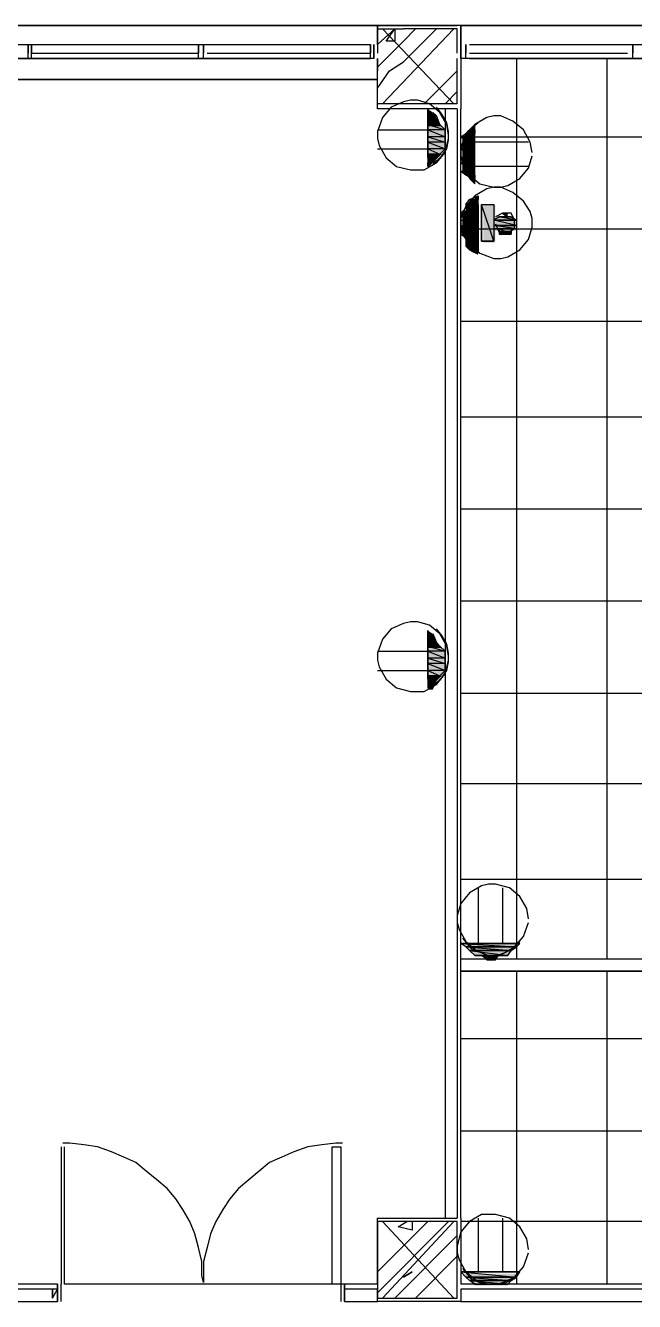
# Model space of a CAD drawing. Header units: millimetres. Extents: x 5 to 415, y 48 to 251.
# Drawn here: x 271.88 to 278.06, y 224.54 to 237.49 of the extents above; entities that cross this region are included whole.
import ezdxf

# ---------------------------------------------------------------- set-up
doc = ezdxf.new("R2010")
doc.units = ezdxf.units.MM
doc.layers.add('H', color=7, linetype='Continuous')
doc.layers.add('P', color=7, linetype='Continuous')

msp = doc.modelspace()

# ---------------------------------------------------------------- hatches: boundary and pattern name
at = {"layer": 'H', "linetype": 'Continuous'}
for points in [[(275.96, 236.608), (275.96, 236.643), (276.013, 236.608), (275.96, 236.608)], [(275.96, 236.555), (275.96, 236.608), (276.013, 236.608), (276.049, 236.555), (275.96, 236.555)], [(275.96, 236.467), (275.96, 236.555), (276.049, 236.555), (276.102, 236.467), (275.96, 236.467)], [(275.96, 236.432), (275.96, 236.467), (276.102, 236.467), (276.137, 236.432), (275.96, 236.432)], [(275.96, 236.343), (275.96, 236.432), (276.137, 236.432), (276.137, 236.343), (275.96, 236.343)], [(276.348, 236.396), (276.401, 236.432), (276.437, 236.432), (276.437, 236.396), (276.348, 236.396)], [(276.401, 236.432), (276.437, 236.467), (276.437, 236.432), (276.401, 236.432)], [(275.96, 236.308), (275.96, 236.343), (276.137, 236.343), (276.137, 236.308), (275.96, 236.308)], [(275.96, 236.22), (275.96, 236.308), (276.137, 236.308), (276.137, 236.22), (275.96, 236.22)], [(276.313, 236.343), (276.348, 236.396), (276.437, 236.396), (276.437, 236.343), (276.313, 236.343)], [(276.313, 236.255), (276.313, 236.343), (276.437, 236.343), (276.437, 236.255), (276.313, 236.255)], [(275.96, 236.185), (275.96, 236.22), (276.137, 236.22), (276.102, 236.185), (275.96, 236.185)], [(275.96, 236.132), (275.96, 236.185), (276.102, 236.185), (276.049, 236.132), (275.96, 236.132)], [(276.313, 236.22), (276.313, 236.255), (276.437, 236.255), (276.437, 236.22), (276.313, 236.22)], [(276.313, 236.132), (276.313, 236.22), (276.437, 236.22), (276.437, 236.132), (276.313, 236.132)], [(275.96, 236.044), (275.96, 236.132), (276.013, 236.097), (275.96, 236.044)], [(276.013, 236.097), (275.96, 236.132), (276.049, 236.132), (276.013, 236.097)], [(276.313, 236.097), (276.313, 236.132), (276.437, 236.132), (276.437, 236.097), (276.313, 236.097)], [(276.313, 236.008), (276.313, 236.097), (276.437, 236.097), (276.437, 236.008), (276.313, 236.008)], [(276.348, 235.973), (276.313, 236.008), (276.437, 236.008), (276.437, 235.973), (276.348, 235.973)], [(276.437, 235.885), (276.348, 235.973), (276.437, 235.92), (276.437, 235.885)], [(276.437, 235.92), (276.348, 235.973), (276.437, 235.973), (276.437, 235.92)], [(276.348, 235.673), (276.401, 235.708), (276.472, 235.673), (276.348, 235.673)], [(276.348, 235.62), (276.348, 235.673), (276.472, 235.673), (276.472, 235.62), (276.348, 235.62)], [(276.472, 235.673), (276.401, 235.708), (276.472, 235.761), (276.472, 235.673)], [(276.525, 235.285), (276.525, 235.673), (276.648, 235.673), (276.648, 235.285), (276.525, 235.285)], [(276.313, 235.585), (276.348, 235.62), (276.472, 235.62), (276.472, 235.585), (276.313, 235.585)], [(276.313, 235.497), (276.313, 235.585), (276.472, 235.585), (276.472, 235.497), (276.313, 235.497)], [(276.648, 235.497), (276.684, 235.55), (276.807, 235.55), (276.86, 235.497), (276.648, 235.497)], [(276.772, 235.55), (276.737, 235.585), (276.772, 235.585), (276.772, 235.55)], [(276.737, 235.55), (276.737, 235.585), (276.772, 235.55), (276.737, 235.55)], [(276.313, 235.462), (276.313, 235.497), (276.472, 235.497), (276.472, 235.462), (276.313, 235.462)], [(276.313, 235.373), (276.313, 235.462), (276.472, 235.462), (276.472, 235.373), (276.313, 235.373)], [(276.648, 235.462), (276.648, 235.497), (276.86, 235.497), (276.86, 235.462), (276.648, 235.462)], [(276.648, 235.409), (276.648, 235.462), (276.86, 235.462), (276.86, 235.409), (276.648, 235.409)], [(276.684, 235.373), (276.684, 235.409), (276.807, 235.409), (276.807, 235.373), (276.684, 235.373)], [(276.348, 235.338), (276.313, 235.373), (276.472, 235.373), (276.472, 235.338), (276.348, 235.338)], [(276.348, 235.25), (276.348, 235.338), (276.472, 235.338), (276.472, 235.25), (276.348, 235.25)], [(276.401, 235.197), (276.348, 235.25), (276.472, 235.25), (276.472, 235.197), (276.401, 235.197)], [(276.472, 235.162), (276.401, 235.197), (276.472, 235.197), (276.472, 235.162)], [(275.96, 231.316), (275.96, 231.352), (276.013, 231.316), (275.96, 231.316)], [(275.96, 231.228), (275.96, 231.316), (276.013, 231.316), (276.049, 231.228), (275.96, 231.228)], [(275.96, 231.175), (275.96, 231.228), (276.049, 231.228), (276.102, 231.175), (275.96, 231.175)], [(275.96, 231.14), (275.96, 231.175), (276.102, 231.175), (276.137, 231.14), (275.96, 231.14)], [(275.96, 231.052), (275.96, 231.14), (276.137, 231.14), (276.137, 231.052), (275.96, 231.052)], [(275.96, 231.017), (275.96, 231.052), (276.137, 231.052), (276.137, 231.017), (275.96, 231.017)], [(275.96, 230.928), (275.96, 231.017), (276.137, 231.017), (276.137, 230.928), (275.96, 230.928)], [(275.96, 230.893), (275.96, 230.928), (276.137, 230.928), (276.102, 230.893), (275.96, 230.893)], [(275.96, 230.84), (275.96, 230.893), (276.102, 230.893), (276.049, 230.84), (275.96, 230.84)], [(275.96, 230.752), (275.96, 230.84), (276.013, 230.752), (275.96, 230.752)], [(276.013, 230.752), (275.96, 230.84), (276.049, 230.84), (276.013, 230.752)], [(276.348, 228.141), (276.313, 228.177), (276.895, 228.177), (276.86, 228.141), (276.348, 228.141)], [(276.401, 228.088), (276.348, 228.141), (276.86, 228.141), (276.807, 228.088), (276.401, 228.088)], [(276.437, 228.053), (276.401, 228.088), (276.807, 228.088), (276.772, 228.053), (276.437, 228.053)], [(276.56, 228), (276.525, 228.053), (276.648, 228), (276.56, 228)], [(276.648, 228), (276.525, 228.053), (276.684, 228.053), (276.648, 228)], [(276.348, 224.79), (276.313, 224.825), (276.895, 224.825), (276.86, 224.79), (276.348, 224.79)], [(276.401, 224.755), (276.348, 224.79), (276.86, 224.79), (276.807, 224.755), (276.401, 224.755)], [(276.437, 224.702), (276.401, 224.755), (276.807, 224.755), (276.772, 224.702), (276.437, 224.702)]]:
    msp.add_hatch(color=256, dxfattribs=at).paths.add_polyline_path(points)

# ---------------------------------------------------------------- linework, layer by layer
at = {"layer": 'P'}
for points in [[(308.134, 237.49), (25.735, 237.49)], [(263.137, 237.49), (275.449, 237.49)], [(275.449, 237.49), (276.26, 237.49)], [(275.449, 237.296), (275.449, 237.49)], [(275.449, 237.49), (275.449, 237.296)], [(275.449, 237.296), (275.625, 237.455)], [(275.449, 237.455), (275.713, 237.455)], [(275.449, 237.455), (275.449, 237.208)], [(275.502, 237.455), (276.225, 236.696)], [(276.225, 237.455), (275.502, 236.696)], [(275.537, 237.331), (275.625, 237.455)], [(275.625, 237.455), (275.625, 237.331)], [(275.713, 237.331), (275.837, 237.455)], [(275.713, 237.12), (276.049, 237.455)], [(276.26, 237.455), (275.713, 237.455)], [(276.26, 237.208), (276.26, 237.455)], [(276.296, 237.49), (276.296, 237.296)], [(276.296, 237.49), (288.625, 237.49)], [(276.296, 237.296), (276.296, 237.49)], [(275.449, 237.067), (275.713, 237.331)], [(275.625, 237.331), (275.537, 237.331)], [(263.225, 237.296), (275.378, 237.296)], [(271.851, 237.296), (271.939, 237.296)], [(271.903, 237.296), (271.903, 237.208)], [(271.903, 237.155), (271.903, 237.296)], [(271.939, 237.296), (271.939, 237.208)], [(271.939, 237.155), (271.939, 237.296)], [(271.939, 237.208), (273.632, 237.208)], [(271.939, 237.208), (273.632, 237.208)], [(271.939, 237.208), (273.632, 237.208)], [(271.939, 237.208), (273.632, 237.208)], [(271.939, 237.208), (273.632, 237.208)], [(273.632, 237.296), (273.632, 237.208)], [(273.632, 237.155), (273.632, 237.296)], [(273.632, 237.296), (273.72, 237.296)], [(273.685, 237.296), (273.685, 237.208)], [(273.685, 237.155), (273.685, 237.296)], [(273.72, 237.208), (275.378, 237.208)], [(273.72, 237.208), (275.378, 237.208)], [(273.72, 237.208), (275.378, 237.208)], [(273.72, 237.208), (275.378, 237.208)], [(273.72, 237.208), (275.378, 237.208)], [(275.378, 237.296), (275.378, 237.208)], [(275.378, 237.155), (275.378, 237.296)], [(275.414, 237.155), (275.414, 237.296)], [(275.414, 237.296), (275.414, 237.155)], [(276.296, 237.296), (276.296, 237.155)], [(276.296, 237.155), (276.296, 237.296)], [(276.348, 237.155), (276.348, 237.296)], [(276.348, 237.296), (276.348, 237.208)], [(276.348, 237.155), (276.348, 237.296)], [(276.384, 237.296), (288.537, 237.296)], [(276.384, 237.208), (277.989, 237.208)], [(276.384, 237.208), (277.989, 237.208)], [(276.384, 237.208), (277.989, 237.208)], [(276.384, 237.208), (277.989, 237.208)], [(276.384, 237.208), (277.989, 237.208)], [(277.989, 237.296), (278.077, 237.296)], [(278.042, 237.296), (278.042, 237.208)], [(278.042, 237.155), (278.042, 237.296)], [(275.414, 237.155), (263.137, 237.155)], [(263.225, 237.155), (275.378, 237.155)], [(271.939, 237.155), (271.851, 237.155)], [(271.939, 237.155), (273.632, 237.155)], [(271.939, 237.155), (273.632, 237.155)], [(273.72, 237.155), (273.632, 237.155)], [(273.72, 237.155), (275.378, 237.155)], [(275.449, 236.643), (275.449, 237.155)], [(275.449, 237.155), (275.449, 237.031)], [(275.572, 237.031), (275.713, 237.12)], [(276.26, 236.696), (276.26, 237.155)], [(276.296, 237.155), (276.296, 236.643)], [(288.572, 237.155), (276.296, 237.155)], [(276.296, 237.155), (276.296, 236.643)], [(276.384, 237.155), (288.537, 237.155)], [(276.384, 237.155), (277.989, 237.155)], [(276.86, 237.155), (276.86, 228.018)], [(277.777, 237.155), (277.777, 228.018)], [(278.077, 237.155), (277.989, 237.155)], [(263.102, 236.943), (275.449, 236.943)], [(275.449, 236.943), (263.102, 236.943)], [(275.449, 236.855), (275.572, 237.031)], [(275.449, 236.696), (275.449, 237.031)], [(275.925, 236.696), (276.26, 237.031)], [(276.137, 236.696), (276.26, 236.82)], [(276.26, 236.696), (275.449, 236.696)], [(275.713, 236.714), (275.59, 236.661)], [(275.713, 236.714), (275.59, 236.661)], [(275.784, 236.732), (275.713, 236.714)], [(275.784, 236.732), (275.713, 236.714)], [(275.855, 236.732), (275.784, 236.732)], [(275.855, 236.732), (275.784, 236.732)], [(275.978, 236.696), (275.855, 236.732)], [(275.978, 236.696), (275.855, 236.732)], [(276.084, 236.608), (275.978, 236.696)], [(276.084, 236.608), (275.978, 236.696)], [(276.137, 236.643), (275.449, 236.643)], [(275.502, 236.555), (275.449, 236.414)], [(275.502, 236.555), (275.449, 236.414)], [(275.59, 236.661), (275.502, 236.555)], [(275.59, 236.661), (275.502, 236.555)], [(275.96, 236.643), (275.96, 236.608)], [(275.96, 236.608), (275.96, 236.643)], [(275.96, 236.643), (275.96, 236.061)], [(275.96, 236.608), (276.049, 236.573)], [(275.96, 236.573), (275.96, 236.608)], [(276.049, 236.573), (275.96, 236.573)], [(276.049, 236.573), (275.96, 236.573)], [(275.96, 236.573), (276.084, 236.485)], [(275.96, 236.573), (276.084, 236.485)], [(275.96, 236.485), (275.96, 236.573)], [(276.013, 236.608), (276.049, 236.573)], [(276.049, 236.573), (276.013, 236.608)], [(276.102, 236.59), (276.049, 236.661)], [(276.084, 236.485), (276.049, 236.573)], [(276.154, 236.485), (276.084, 236.608)], [(276.154, 236.485), (276.084, 236.608)], [(276.154, 236.502), (276.102, 236.59)], [(276.26, 236.643), (276.137, 236.643)], [(276.137, 236.643), (276.137, 225.39)], [(276.137, 236.643), (276.137, 225.39)], [(276.26, 236.643), (276.26, 225.39)], [(276.296, 225.39), (276.296, 236.643)], [(276.56, 236.555), (276.437, 236.485)], [(276.56, 236.555), (276.437, 236.485)], [(276.631, 236.573), (276.56, 236.555)], [(276.631, 236.573), (276.56, 236.555)], [(276.701, 236.573), (276.631, 236.573)], [(276.701, 236.573), (276.631, 236.573)], [(276.825, 236.52), (276.701, 236.573)], [(276.825, 236.52), (276.701, 236.573)], [(275.449, 236.432), (275.96, 236.432)], [(275.449, 236.414), (275.449, 236.343)], [(275.449, 236.414), (275.449, 236.343)], [(276.084, 236.485), (275.96, 236.485)], [(276.084, 236.485), (275.96, 236.485)], [(275.96, 236.485), (276.137, 236.432)], [(275.96, 236.485), (276.137, 236.432)], [(275.96, 236.432), (275.96, 236.485)], [(276.137, 236.432), (275.96, 236.432)], [(276.137, 236.432), (275.96, 236.432)], [(275.96, 236.432), (276.137, 236.361)], [(275.96, 236.432), (276.137, 236.361)], [(275.96, 236.361), (275.96, 236.432)], [(276.137, 236.432), (276.084, 236.485)], [(276.137, 236.361), (276.137, 236.432)], [(276.172, 236.414), (276.154, 236.502)], [(276.172, 236.379), (276.154, 236.485)], [(276.172, 236.379), (276.154, 236.485)], [(276.172, 236.326), (276.172, 236.414)], [(276.366, 236.414), (276.331, 236.343)], [(276.437, 236.485), (276.348, 236.379)], [(276.437, 236.485), (276.348, 236.379)], [(276.384, 236.432), (276.348, 236.396)], [(276.348, 236.396), (276.384, 236.432)], [(276.472, 236.502), (276.366, 236.414)], [(276.437, 236.485), (276.384, 236.432)], [(276.384, 236.432), (276.437, 236.485)], [(276.437, 235.885), (276.437, 236.485)], [(276.437, 236.432), (276.437, 236.396)], [(276.437, 236.396), (276.437, 236.432)], [(276.931, 236.432), (276.825, 236.52)], [(276.931, 236.432), (276.825, 236.52)], [(277.001, 236.308), (276.931, 236.432)], [(277.001, 236.308), (276.931, 236.432)], [(275.449, 236.343), (275.467, 236.273)], [(275.449, 236.343), (275.467, 236.273)], [(276.137, 236.361), (275.96, 236.361)], [(276.137, 236.361), (275.96, 236.361)], [(275.96, 236.361), (276.137, 236.308)], [(275.96, 236.361), (276.137, 236.308)], [(275.96, 236.308), (275.96, 236.361)], [(276.137, 236.308), (275.96, 236.308)], [(276.137, 236.308), (275.96, 236.308)], [(275.96, 236.308), (276.137, 236.238)], [(275.96, 236.308), (276.137, 236.238)], [(275.96, 236.238), (275.96, 236.308)], [(276.137, 236.308), (276.137, 236.361)], [(276.137, 236.202), (276.172, 236.343)], [(276.137, 236.202), (276.172, 236.343)], [(276.137, 236.238), (276.137, 236.308)], [(276.154, 236.238), (276.172, 236.326)], [(276.296, 236.361), (276.348, 236.396)], [(276.348, 236.379), (276.296, 236.238)], [(276.348, 236.379), (276.296, 236.238)], [(276.296, 236.361), (281.217, 236.361)], [(276.437, 236.361), (276.296, 236.361)], [(276.437, 236.361), (276.296, 236.361)], [(276.296, 236.361), (276.437, 236.273)], [(276.296, 236.361), (276.437, 236.273)], [(276.296, 236.273), (276.296, 236.361)], [(276.331, 236.343), (276.296, 236.255)], [(276.437, 236.396), (276.348, 236.396)], [(276.348, 236.396), (276.437, 236.361)], [(276.348, 236.396), (276.437, 236.361)], [(276.437, 236.361), (276.437, 236.396)], [(276.437, 236.273), (276.437, 236.361)], [(276.983, 236.308), (276.437, 236.308)], [(277.019, 236.202), (277.001, 236.308)], [(277.019, 236.202), (277.001, 236.308)], [(275.449, 236.238), (275.96, 236.238)], [(275.467, 236.273), (275.537, 236.149)], [(275.467, 236.273), (275.537, 236.149)], [(276.137, 236.238), (275.96, 236.238)], [(276.137, 236.238), (275.96, 236.238)], [(275.96, 236.238), (276.084, 236.185)], [(275.96, 236.238), (276.084, 236.185)], [(275.96, 236.185), (275.96, 236.238)], [(276.084, 236.185), (275.96, 236.185)], [(276.084, 236.185), (275.96, 236.185)], [(275.96, 236.185), (276.049, 236.149)], [(275.96, 236.185), (276.049, 236.149)], [(275.96, 236.149), (275.96, 236.185)], [(276.013, 236.079), (276.102, 236.167)], [(276.049, 236.097), (276.137, 236.202)], [(276.049, 236.097), (276.137, 236.202)], [(276.049, 236.149), (276.084, 236.185)], [(276.084, 236.185), (276.137, 236.238)], [(276.102, 236.167), (276.154, 236.238)], [(276.437, 236.273), (276.296, 236.273)], [(276.437, 236.273), (276.296, 236.273)], [(276.296, 236.273), (276.437, 236.238)], [(276.296, 236.273), (276.437, 236.238)], [(276.296, 236.238), (276.296, 236.273)], [(276.296, 236.255), (276.296, 236.167)], [(276.296, 236.238), (276.296, 236.167)], [(276.296, 236.238), (276.296, 236.167)], [(276.437, 236.238), (276.296, 236.238)], [(276.437, 236.238), (276.296, 236.238)], [(276.296, 236.238), (276.437, 236.149)], [(276.296, 236.238), (276.437, 236.149)], [(276.296, 236.149), (276.296, 236.238)], [(276.296, 236.167), (276.313, 236.097)], [(276.296, 236.167), (276.313, 236.097)], [(276.296, 236.167), (276.331, 236.079)], [(276.437, 236.238), (276.437, 236.273)], [(276.437, 236.149), (276.437, 236.238)], [(276.983, 236.044), (277.019, 236.167)], [(276.983, 236.044), (277.019, 236.167)], [(275.537, 236.149), (275.643, 236.061)], [(275.537, 236.149), (275.643, 236.061)], [(275.643, 236.061), (275.784, 236.026)], [(275.643, 236.061), (275.784, 236.026)], [(275.784, 236.026), (275.855, 236.026)], [(275.784, 236.026), (275.855, 236.026)], [(275.855, 236.026), (275.925, 236.026)], [(275.855, 236.026), (275.925, 236.026)], [(275.925, 236.026), (276.049, 236.097)], [(275.925, 236.026), (276.049, 236.097)], [(276.049, 236.149), (275.96, 236.149)], [(275.96, 236.149), (276.013, 236.097)], [(276.013, 236.097), (275.96, 236.149)], [(275.96, 236.149), (276.049, 236.149)], [(276.013, 236.097), (275.96, 236.149)], [(275.96, 236.097), (275.96, 236.061)], [(275.96, 236.061), (275.96, 236.097)], [(276.049, 236.149), (276.013, 236.097)], [(276.437, 236.149), (276.296, 236.149)], [(276.437, 236.149), (276.296, 236.149)], [(276.296, 236.149), (276.437, 236.097)], [(276.296, 236.149), (276.437, 236.097)], [(276.296, 236.097), (276.296, 236.149)], [(276.437, 236.097), (276.296, 236.097)], [(276.437, 236.097), (276.296, 236.097)], [(276.296, 236.097), (276.437, 236.008)], [(276.296, 236.097), (276.437, 236.008)], [(276.296, 236.008), (276.296, 236.097)], [(276.313, 236.097), (276.384, 235.973)], [(276.313, 236.097), (276.384, 235.973)], [(276.331, 236.079), (276.366, 235.991)], [(276.437, 236.097), (276.437, 236.149)], [(276.437, 236.008), (276.437, 236.097)], [(276.983, 236.061), (276.437, 236.061)], [(276.895, 235.938), (276.983, 236.044)], [(276.895, 235.938), (276.983, 236.044)], [(276.437, 236.008), (276.296, 236.008)], [(276.437, 236.008), (276.296, 236.008)], [(276.296, 236.008), (276.437, 235.973)], [(276.296, 236.008), (276.437, 235.973)], [(276.348, 235.973), (276.296, 236.008)], [(276.437, 235.973), (276.348, 235.973)], [(276.348, 235.973), (276.437, 235.938)], [(276.437, 235.938), (276.348, 235.973)], [(276.348, 235.973), (276.437, 235.973)], [(276.437, 235.938), (276.348, 235.973)], [(276.366, 235.991), (276.437, 235.938)], [(276.384, 235.973), (276.49, 235.885)], [(276.384, 235.973), (276.49, 235.885)], [(276.384, 235.938), (276.437, 235.885)], [(276.437, 235.885), (276.384, 235.938)], [(276.437, 235.973), (276.437, 236.008)], [(276.437, 235.973), (276.437, 235.938)], [(276.772, 235.867), (276.895, 235.938)], [(276.772, 235.867), (276.895, 235.938)], [(276.56, 235.832), (276.437, 235.761)], [(276.49, 235.885), (276.631, 235.85)], [(276.49, 235.885), (276.631, 235.85)], [(276.631, 235.85), (276.56, 235.832)], [(276.631, 235.85), (276.701, 235.85)], [(276.631, 235.85), (276.701, 235.85)], [(276.701, 235.85), (276.631, 235.85)], [(276.701, 235.85), (276.772, 235.867)], [(276.701, 235.85), (276.772, 235.867)], [(276.825, 235.797), (276.701, 235.85)], [(276.931, 235.708), (276.825, 235.797)], [(276.348, 235.656), (276.296, 235.532)], [(276.348, 235.638), (276.296, 235.585)], [(276.437, 235.761), (276.348, 235.656)], [(276.348, 235.673), (276.384, 235.726)], [(276.472, 235.638), (276.348, 235.673)], [(276.348, 235.673), (276.348, 235.638)], [(276.472, 235.638), (276.348, 235.673)], [(276.348, 235.673), (276.472, 235.673)], [(276.472, 235.673), (276.348, 235.673)], [(276.472, 235.585), (276.348, 235.638)], [(276.472, 235.585), (276.348, 235.638)], [(276.348, 235.638), (276.472, 235.638)], [(276.348, 235.638), (276.472, 235.638)], [(276.384, 235.726), (276.472, 235.761)], [(276.472, 235.673), (276.384, 235.726)], [(276.384, 235.726), (276.472, 235.673)], [(276.472, 235.726), (276.384, 235.726)], [(276.384, 235.726), (276.472, 235.673)], [(276.472, 235.761), (276.472, 235.726)], [(276.472, 235.179), (276.472, 235.761)], [(276.472, 235.673), (276.472, 235.638)], [(276.472, 235.638), (276.472, 235.585)], [(276.631, 235.303), (276.507, 235.673)], [(276.507, 235.673), (276.507, 235.303)], [(276.631, 235.303), (276.507, 235.673)], [(276.507, 235.673), (276.631, 235.673)], [(276.507, 235.303), (276.507, 235.673)], [(276.507, 235.673), (276.631, 235.673)], [(276.631, 235.673), (276.631, 235.303)], [(276.631, 235.673), (276.631, 235.303)], [(277.001, 235.603), (276.931, 235.708)], [(276.472, 235.514), (276.296, 235.585)], [(276.296, 235.585), (276.296, 235.514)], [(276.472, 235.514), (276.296, 235.585)], [(276.296, 235.585), (276.472, 235.585)], [(276.296, 235.585), (276.472, 235.585)], [(276.472, 235.462), (276.296, 235.514)], [(276.296, 235.514), (276.296, 235.462)], [(276.472, 235.462), (276.296, 235.514)], [(276.296, 235.514), (276.472, 235.514)], [(276.296, 235.514), (276.472, 235.514)], [(276.472, 235.585), (276.472, 235.514)], [(276.472, 235.514), (276.472, 235.462)], [(276.684, 235.55), (276.631, 235.514)], [(276.86, 235.462), (276.631, 235.514)], [(276.631, 235.514), (276.631, 235.462)], [(276.86, 235.462), (276.631, 235.514)], [(276.631, 235.514), (276.86, 235.514)], [(276.631, 235.514), (276.86, 235.514)], [(276.86, 235.514), (276.631, 235.514)], [(276.631, 235.514), (276.631, 235.514)], [(276.86, 235.514), (276.631, 235.514)], [(276.631, 235.514), (276.631, 235.514)], [(276.631, 235.514), (276.86, 235.514)], [(276.631, 235.514), (276.86, 235.514)], [(276.86, 235.514), (276.631, 235.514)], [(276.631, 235.514), (276.86, 235.514)], [(276.86, 235.514), (276.631, 235.514)], [(276.631, 235.514), (276.631, 235.514)], [(276.631, 235.514), (276.86, 235.514)], [(276.719, 235.585), (276.648, 235.55)], [(276.86, 235.514), (276.684, 235.55)], [(276.86, 235.514), (276.684, 235.55)], [(276.684, 235.55), (276.807, 235.55)], [(276.684, 235.55), (276.807, 235.55)], [(276.807, 235.55), (276.684, 235.55)], [(276.684, 235.55), (276.684, 235.55)], [(276.807, 235.55), (276.684, 235.55)], [(276.684, 235.55), (276.684, 235.55)], [(276.684, 235.55), (276.807, 235.55)], [(276.684, 235.55), (276.807, 235.55)], [(276.807, 235.55), (276.684, 235.55)], [(276.684, 235.55), (276.807, 235.55)], [(276.807, 235.55), (276.684, 235.55)], [(276.684, 235.55), (276.684, 235.55)], [(276.684, 235.55), (276.807, 235.55)], [(276.719, 235.55), (276.684, 235.55)], [(276.719, 235.585), (276.772, 235.585)], [(276.772, 235.585), (276.719, 235.585)], [(276.719, 235.585), (276.772, 235.55)], [(276.772, 235.55), (276.719, 235.585)], [(276.772, 235.55), (276.719, 235.585)], [(276.719, 235.585), (276.772, 235.55)], [(276.807, 235.585), (276.719, 235.585)], [(276.807, 235.55), (276.719, 235.55)], [(276.807, 235.55), (276.719, 235.55)], [(276.719, 235.55), (276.772, 235.55)], [(276.772, 235.55), (276.807, 235.55)], [(276.842, 235.514), (276.807, 235.585)], [(276.807, 235.55), (276.86, 235.514)], [(276.842, 235.426), (276.842, 235.514)], [(276.86, 235.514), (276.86, 235.462)], [(277.019, 235.532), (277.001, 235.603)], [(277.019, 235.444), (277.019, 235.532)], [(276.296, 235.479), (276.313, 235.373)], [(276.472, 235.373), (276.296, 235.462)], [(276.296, 235.462), (276.296, 235.373)], [(276.472, 235.373), (276.296, 235.462)], [(276.296, 235.462), (276.472, 235.462)], [(276.296, 235.462), (276.472, 235.462)], [(276.296, 235.426), (281.217, 235.426)], [(276.472, 235.462), (276.472, 235.373)], [(276.86, 235.426), (276.631, 235.462)], [(276.631, 235.462), (276.631, 235.426)], [(276.86, 235.426), (276.631, 235.462)], [(276.631, 235.462), (276.86, 235.462)], [(276.631, 235.462), (276.86, 235.462)], [(276.86, 235.462), (276.631, 235.462)], [(276.631, 235.462), (276.631, 235.462)], [(276.86, 235.462), (276.631, 235.462)], [(276.631, 235.462), (276.631, 235.462)], [(276.631, 235.462), (276.86, 235.462)], [(276.631, 235.462), (276.86, 235.462)], [(276.807, 235.426), (276.631, 235.426)], [(276.631, 235.426), (276.684, 235.426)], [(276.807, 235.426), (276.631, 235.426)], [(276.631, 235.426), (276.86, 235.426)], [(276.631, 235.426), (276.86, 235.426)], [(276.648, 235.479), (276.684, 235.391)], [(276.807, 235.373), (276.684, 235.426)], [(276.684, 235.426), (276.684, 235.373)], [(276.807, 235.373), (276.684, 235.426)], [(276.684, 235.426), (276.807, 235.426)], [(276.684, 235.426), (276.807, 235.426)], [(276.807, 235.426), (276.684, 235.426)], [(276.684, 235.426), (276.684, 235.426)], [(276.807, 235.426), (276.684, 235.426)], [(276.684, 235.426), (276.684, 235.426)], [(276.684, 235.426), (276.807, 235.426)], [(276.684, 235.426), (276.807, 235.426)], [(276.684, 235.391), (276.772, 235.391)], [(276.772, 235.391), (276.842, 235.426)], [(276.807, 235.426), (276.807, 235.373)], [(276.86, 235.426), (276.807, 235.426)], [(276.86, 235.462), (276.86, 235.426)], [(276.983, 235.32), (277.019, 235.444)], [(276.472, 235.338), (276.296, 235.373)], [(276.296, 235.373), (276.348, 235.338)], [(276.472, 235.338), (276.296, 235.373)], [(276.296, 235.373), (276.472, 235.373)], [(276.296, 235.373), (276.472, 235.373)], [(276.313, 235.373), (276.384, 235.268)], [(276.472, 235.25), (276.348, 235.338)], [(276.348, 235.338), (276.348, 235.25)], [(276.472, 235.25), (276.348, 235.338)], [(276.348, 235.338), (276.472, 235.338)], [(276.348, 235.338), (276.472, 235.338)], [(276.472, 235.215), (276.348, 235.25)], [(276.348, 235.25), (276.384, 235.215)], [(276.472, 235.215), (276.348, 235.25)], [(276.348, 235.25), (276.472, 235.25)], [(276.348, 235.25), (276.472, 235.25)], [(276.384, 235.268), (276.49, 235.179)], [(276.472, 235.373), (276.472, 235.338)], [(276.472, 235.338), (276.472, 235.25)], [(276.472, 235.25), (276.472, 235.215)], [(276.507, 235.303), (276.631, 235.303)], [(276.631, 235.303), (276.507, 235.303)], [(276.719, 235.373), (276.684, 235.373)], [(276.684, 235.373), (276.719, 235.373)], [(276.772, 235.373), (276.684, 235.373)], [(276.684, 235.373), (276.807, 235.373)], [(276.684, 235.373), (276.807, 235.373)], [(276.772, 235.373), (276.719, 235.373)], [(276.719, 235.373), (276.772, 235.373)], [(276.772, 235.373), (276.719, 235.373)], [(276.719, 235.373), (276.772, 235.373)], [(276.719, 235.373), (276.772, 235.373)], [(276.772, 235.373), (276.719, 235.373)], [(276.807, 235.373), (276.772, 235.373)], [(276.895, 235.215), (276.983, 235.32)], [(276.472, 235.179), (276.384, 235.215)], [(276.384, 235.215), (276.472, 235.215)], [(276.384, 235.215), (276.472, 235.215)], [(276.472, 235.215), (276.472, 235.179)], [(276.49, 235.179), (276.631, 235.126)], [(276.631, 235.126), (276.701, 235.126)], [(276.701, 235.126), (276.772, 235.144)], [(276.772, 235.144), (276.895, 235.215)], [(276.296, 234.491), (281.217, 234.491)], [(276.296, 233.521), (281.217, 233.521)], [(276.296, 232.586), (281.217, 232.586)], [(276.296, 231.652), (281.217, 231.652)], [(275.59, 231.369), (275.502, 231.263)], [(275.59, 231.369), (275.502, 231.263)], [(275.713, 231.422), (275.59, 231.369)], [(275.713, 231.422), (275.59, 231.369)], [(275.784, 231.44), (275.713, 231.422)], [(275.784, 231.44), (275.713, 231.422)], [(275.855, 231.44), (275.784, 231.44)], [(275.855, 231.44), (275.784, 231.44)], [(275.978, 231.405), (275.855, 231.44)], [(275.978, 231.405), (275.855, 231.44)], [(276.084, 231.316), (275.978, 231.405)], [(276.084, 231.316), (275.978, 231.405)], [(276.102, 231.299), (276.049, 231.369)], [(275.502, 231.263), (275.449, 231.122)], [(275.502, 231.263), (275.449, 231.122)], [(275.96, 231.352), (275.96, 231.316)], [(275.96, 231.316), (275.96, 231.352)], [(275.96, 231.352), (275.96, 230.77)], [(275.96, 231.316), (276.049, 231.228)], [(275.96, 231.228), (275.96, 231.316)], [(276.013, 231.316), (276.049, 231.228)], [(276.049, 231.228), (276.013, 231.316)], [(276.154, 231.193), (276.084, 231.316)], [(276.154, 231.193), (276.084, 231.316)], [(276.154, 231.211), (276.102, 231.299)], [(275.449, 231.14), (275.96, 231.14)], [(275.449, 231.122), (275.449, 231.052)], [(275.449, 231.122), (275.449, 231.052)], [(276.049, 231.228), (275.96, 231.228)], [(276.049, 231.228), (275.96, 231.228)], [(275.96, 231.228), (276.084, 231.193)], [(275.96, 231.228), (276.084, 231.193)], [(275.96, 231.193), (275.96, 231.228)], [(276.084, 231.193), (275.96, 231.193)], [(276.084, 231.193), (275.96, 231.193)], [(275.96, 231.193), (276.137, 231.14)], [(275.96, 231.193), (276.137, 231.14)], [(275.96, 231.14), (275.96, 231.193)], [(276.137, 231.14), (275.96, 231.14)], [(276.137, 231.14), (275.96, 231.14)], [(275.96, 231.14), (276.137, 231.069)], [(275.96, 231.14), (276.137, 231.069)], [(275.96, 231.069), (275.96, 231.14)], [(276.084, 231.193), (276.049, 231.228)], [(276.137, 231.14), (276.084, 231.193)], [(276.137, 231.069), (276.137, 231.14)], [(276.172, 231.122), (276.154, 231.211)], [(276.172, 231.087), (276.154, 231.193)], [(276.172, 231.087), (276.154, 231.193)], [(276.172, 231.034), (276.172, 231.122)], [(275.449, 231.052), (275.467, 230.981)], [(275.449, 231.052), (275.467, 230.981)], [(275.467, 230.981), (275.537, 230.858)], [(275.467, 230.981), (275.537, 230.858)], [(276.137, 231.069), (275.96, 231.069)], [(276.137, 231.069), (275.96, 231.069)], [(275.96, 231.069), (276.137, 231.017)], [(275.96, 231.069), (276.137, 231.017)], [(275.96, 231.017), (275.96, 231.069)], [(276.137, 231.017), (275.96, 231.017)], [(276.137, 231.017), (275.96, 231.017)], [(275.96, 231.017), (276.137, 230.946)], [(275.96, 231.017), (276.137, 230.946)], [(275.96, 230.946), (275.96, 231.017)], [(276.137, 231.017), (276.137, 231.069)], [(276.137, 230.911), (276.172, 231.052)], [(276.137, 230.911), (276.172, 231.052)], [(276.137, 230.946), (276.137, 231.017)], [(276.154, 230.946), (276.172, 231.034)], [(275.449, 230.946), (275.96, 230.946)], [(275.537, 230.858), (275.643, 230.77)], [(275.537, 230.858), (275.643, 230.77)], [(276.137, 230.946), (275.96, 230.946)], [(276.137, 230.946), (275.96, 230.946)], [(275.96, 230.946), (276.084, 230.893)], [(275.96, 230.946), (276.084, 230.893)], [(275.96, 230.893), (275.96, 230.946)], [(276.084, 230.893), (275.96, 230.893)], [(276.084, 230.893), (275.96, 230.893)], [(275.96, 230.893), (276.049, 230.858)], [(275.96, 230.893), (276.049, 230.858)], [(275.96, 230.858), (275.96, 230.893)], [(276.049, 230.858), (275.96, 230.858)], [(276.013, 230.77), (275.96, 230.858)], [(275.96, 230.858), (276.013, 230.77)], [(275.96, 230.858), (276.049, 230.858)], [(276.013, 230.77), (275.96, 230.858)], [(276.013, 230.787), (276.102, 230.875)], [(276.049, 230.858), (276.013, 230.77)], [(276.049, 230.805), (276.137, 230.911)], [(276.049, 230.805), (276.137, 230.911)], [(276.049, 230.858), (276.084, 230.893)], [(276.084, 230.893), (276.137, 230.946)], [(276.102, 230.875), (276.154, 230.946)], [(275.643, 230.77), (275.784, 230.734)], [(275.643, 230.77), (275.784, 230.734)], [(275.784, 230.734), (275.855, 230.734)], [(275.784, 230.734), (275.855, 230.734)], [(275.855, 230.734), (275.925, 230.734)], [(275.855, 230.734), (275.925, 230.734)], [(275.925, 230.734), (276.049, 230.805)], [(275.925, 230.734), (276.049, 230.805)], [(276.013, 230.77), (275.96, 230.77)], [(275.96, 230.77), (276.013, 230.77)], [(276.296, 230.717), (281.217, 230.717)], [(276.296, 229.799), (281.217, 229.799)], [(276.296, 228.829), (281.217, 228.829)], [(276.578, 228.776), (276.507, 228.759)], [(276.578, 228.776), (276.507, 228.759)], [(276.648, 228.776), (276.578, 228.776)], [(276.648, 228.776), (276.578, 228.776)], [(276.789, 228.741), (276.648, 228.776)], [(276.789, 228.741), (276.648, 228.776)], [(276.384, 228.688), (276.296, 228.582)], [(276.384, 228.688), (276.296, 228.582)], [(276.507, 228.759), (276.384, 228.688)], [(276.507, 228.759), (276.384, 228.688)], [(276.472, 228.741), (276.472, 228.177)], [(276.719, 228.741), (276.719, 228.177)], [(276.895, 228.653), (276.789, 228.741)], [(276.895, 228.653), (276.789, 228.741)], [(276.966, 228.529), (276.895, 228.653)], [(276.966, 228.529), (276.895, 228.653)], [(276.296, 228.582), (276.26, 228.459)], [(276.296, 228.582), (276.26, 228.459)], [(276.983, 228.424), (276.966, 228.529)], [(276.983, 228.424), (276.966, 228.529)], [(276.26, 228.459), (276.26, 228.388)], [(276.26, 228.459), (276.26, 228.388)], [(276.26, 228.388), (276.278, 228.318)], [(276.26, 228.388), (276.278, 228.318)], [(276.931, 228.247), (276.983, 228.388)], [(276.931, 228.247), (276.983, 228.388)], [(276.278, 228.318), (276.348, 228.194)], [(276.278, 228.318), (276.348, 228.194)], [(276.895, 228.177), (276.296, 228.177)], [(276.296, 228.177), (276.296, 228.177)], [(276.296, 228.177), (276.895, 228.177)], [(276.895, 228.177), (276.296, 228.177)], [(276.296, 228.177), (276.86, 228.141)], [(276.296, 228.177), (276.86, 228.141)], [(276.348, 228.141), (276.296, 228.177)], [(276.895, 228.177), (276.296, 228.177)], [(276.313, 228.23), (276.401, 228.124)], [(276.348, 228.194), (276.454, 228.106)], [(276.348, 228.194), (276.454, 228.106)], [(276.86, 228.141), (276.348, 228.141)], [(276.86, 228.141), (276.348, 228.141)], [(276.348, 228.141), (276.86, 228.141)], [(276.348, 228.141), (276.86, 228.141)], [(276.86, 228.141), (276.348, 228.141)], [(276.86, 228.141), (276.348, 228.141)], [(276.348, 228.141), (276.807, 228.106)], [(276.348, 228.141), (276.807, 228.106)], [(276.384, 228.106), (276.348, 228.141)], [(276.719, 228.071), (276.842, 228.141)], [(276.719, 228.071), (276.842, 228.141)], [(276.807, 228.106), (276.86, 228.141)], [(276.825, 228.124), (276.895, 228.194)], [(276.842, 228.141), (276.931, 228.247)], [(276.842, 228.141), (276.931, 228.247)], [(276.86, 228.141), (276.895, 228.177)], [(276.86, 228.141), (276.86, 228.141)], [(276.86, 228.141), (276.86, 228.141)], [(281.217, 228.018), (276.296, 228.018)], [(281.217, 228.018), (276.296, 228.018)], [(276.807, 228.106), (276.384, 228.106)], [(276.807, 228.106), (276.384, 228.106)], [(276.384, 228.106), (276.807, 228.106)], [(276.384, 228.106), (276.807, 228.106)], [(276.807, 228.106), (276.384, 228.106)], [(276.807, 228.106), (276.384, 228.106)], [(276.384, 228.106), (276.772, 228.053)], [(276.384, 228.106), (276.772, 228.053)], [(276.437, 228.053), (276.384, 228.106)], [(276.401, 228.124), (276.49, 228.088)], [(276.772, 228.053), (276.437, 228.053)], [(276.772, 228.053), (276.437, 228.053)], [(276.437, 228.053), (276.772, 228.053)], [(276.437, 228.053), (276.772, 228.053)], [(276.772, 228.053), (276.437, 228.053)], [(276.772, 228.053), (276.437, 228.053)], [(276.437, 228.053), (276.684, 228.053)], [(276.437, 228.053), (276.684, 228.053)], [(276.507, 228.053), (276.437, 228.053)], [(276.454, 228.106), (276.578, 228.053)], [(276.454, 228.106), (276.578, 228.053)], [(276.49, 228.088), (276.578, 228.053)], [(276.684, 228.053), (276.507, 228.053)], [(276.684, 228.053), (276.507, 228.053)], [(276.507, 228.053), (276.684, 228.053)], [(276.507, 228.053), (276.684, 228.053)], [(276.684, 228.053), (276.507, 228.053)], [(276.56, 228.018), (276.507, 228.053)], [(276.507, 228.053), (276.631, 228.018)], [(276.507, 228.053), (276.684, 228.053)], [(276.631, 228.018), (276.507, 228.053)], [(276.631, 228.018), (276.56, 228.018)], [(276.56, 228.018), (276.631, 228.018)], [(276.631, 228.018), (276.56, 228.018)], [(276.578, 228.053), (276.648, 228.053)], [(276.578, 228.053), (276.648, 228.053)], [(276.578, 228.053), (276.666, 228.053)], [(276.684, 228.053), (276.631, 228.018)], [(276.648, 228.053), (276.719, 228.071)], [(276.648, 228.053), (276.719, 228.071)], [(276.666, 228.053), (276.754, 228.088)], [(276.684, 228.053), (276.772, 228.053)], [(276.684, 228.053), (276.684, 228.053)], [(276.684, 228.053), (276.684, 228.053)], [(276.754, 228.088), (276.825, 228.124)], [(276.772, 228.053), (276.807, 228.106)], [(276.772, 228.053), (276.772, 228.053)], [(276.772, 228.053), (276.772, 228.053)], [(276.807, 228.106), (276.807, 228.106)], [(276.807, 228.106), (276.807, 228.106)], [(276.296, 227.894), (281.217, 227.894)], [(281.217, 227.894), (276.296, 227.894)], [(276.86, 227.894), (276.86, 224.719)], [(277.777, 227.894), (277.777, 224.719)], [(281.217, 227.207), (276.296, 227.207)], [(281.217, 226.272), (276.296, 226.272)], [(272.239, 226.113), (272.239, 224.719)], [(272.239, 226.113), (272.239, 224.719)], [(272.327, 226.148), (272.256, 226.148)], [(272.274, 224.719), (272.274, 226.113)], [(272.274, 224.719), (272.274, 226.113)], [(272.468, 226.131), (272.327, 226.148)], [(272.609, 226.113), (272.468, 226.131)], [(272.75, 226.06), (272.609, 226.113)], [(272.874, 226.007), (272.75, 226.06)], [(274.602, 226.06), (274.479, 226.007)], [(274.743, 226.113), (274.602, 226.06)], [(274.884, 226.131), (274.743, 226.113)], [(275.026, 226.148), (274.884, 226.131)], [(274.99, 224.719), (274.99, 226.113)], [(274.99, 226.113), (275.078, 226.113)], [(275.096, 226.148), (275.026, 226.148)], [(275.078, 226.113), (275.078, 224.719)], [(272.997, 225.954), (272.874, 226.007)], [(273.103, 225.866), (272.997, 225.954)], [(274.355, 225.954), (274.249, 225.866)], [(274.479, 226.007), (274.355, 225.954)], [(273.209, 225.778), (273.103, 225.866)], [(274.249, 225.866), (274.144, 225.778)], [(273.315, 225.69), (273.209, 225.778)], [(273.403, 225.584), (273.315, 225.69)], [(274.038, 225.69), (273.95, 225.584)], [(274.144, 225.778), (274.038, 225.69)], [(273.473, 225.478), (273.403, 225.584)], [(273.95, 225.584), (273.879, 225.478)], [(273.544, 225.354), (273.473, 225.478)], [(273.879, 225.478), (273.808, 225.354)], [(276.507, 225.425), (276.384, 225.354)], [(276.507, 225.425), (276.384, 225.354)], [(276.578, 225.425), (276.507, 225.425)], [(276.578, 225.425), (276.507, 225.425)], [(276.648, 225.425), (276.578, 225.425)], [(276.648, 225.425), (276.578, 225.425)], [(276.789, 225.39), (276.648, 225.425)], [(276.789, 225.39), (276.648, 225.425)], [(273.597, 225.231), (273.544, 225.354)], [(273.808, 225.354), (273.756, 225.231)], [(275.449, 224.719), (275.449, 225.39)], [(275.449, 225.39), (276.137, 225.39)], [(275.449, 224.843), (275.96, 225.354)], [(275.449, 224.631), (276.172, 225.354)], [(275.449, 225.354), (275.449, 224.578)], [(276.26, 225.354), (275.449, 225.354)], [(276.225, 224.578), (275.502, 225.354)], [(275.502, 224.578), (276.225, 225.354)], [(275.661, 225.302), (275.749, 225.354)], [(275.802, 225.266), (275.661, 225.302)], [(275.802, 225.354), (275.802, 225.266)], [(276.137, 225.39), (276.26, 225.39)], [(276.26, 224.578), (276.26, 225.354)], [(276.296, 225.39), (276.296, 224.719)], [(276.296, 225.39), (276.296, 224.719)], [(281.217, 225.354), (276.296, 225.354)], [(276.384, 225.354), (276.296, 225.249)], [(276.384, 225.354), (276.296, 225.249)], [(276.472, 225.39), (276.472, 224.843)], [(276.719, 225.39), (276.719, 224.843)], [(276.895, 225.302), (276.789, 225.39)], [(276.895, 225.302), (276.789, 225.39)], [(276.966, 225.178), (276.895, 225.302)], [(276.966, 225.178), (276.895, 225.302)], [(273.632, 225.09), (273.597, 225.231)], [(273.756, 225.231), (273.72, 225.09)], [(275.625, 224.578), (276.26, 225.213)], [(276.296, 225.249), (276.26, 225.108)], [(276.296, 225.249), (276.26, 225.108)], [(276.983, 225.072), (276.966, 225.178)], [(276.983, 225.072), (276.966, 225.178)], [(273.667, 224.949), (273.632, 225.09)], [(273.72, 225.09), (273.685, 224.949)], [(276.26, 225.108), (276.26, 225.037)], [(276.26, 225.108), (276.26, 225.037)], [(276.26, 225.037), (276.278, 224.966)], [(276.26, 225.037), (276.278, 224.966)], [(276.931, 224.896), (276.983, 225.037)], [(276.931, 224.896), (276.983, 225.037)], [(273.667, 224.808), (273.667, 224.949)], [(273.685, 224.949), (273.685, 224.808)], [(275.837, 224.578), (276.26, 225.002)], [(276.278, 224.966), (276.348, 224.843)], [(276.278, 224.966), (276.348, 224.843)], [(276.842, 224.79), (276.931, 224.896)], [(276.842, 224.79), (276.931, 224.896)], [(273.685, 224.737), (273.667, 224.808)], [(273.685, 224.808), (273.685, 224.737)], [(275.802, 224.843), (275.713, 224.79)], [(275.713, 224.79), (275.802, 224.843)], [(276.895, 224.843), (276.296, 224.843)], [(276.296, 224.843), (276.296, 224.843)], [(276.296, 224.843), (276.895, 224.843)], [(276.895, 224.843), (276.296, 224.843)], [(276.296, 224.843), (276.86, 224.79)], [(276.296, 224.843), (276.86, 224.79)], [(276.348, 224.79), (276.296, 224.843)], [(276.895, 224.843), (276.296, 224.843)], [(276.313, 224.878), (276.401, 224.772)], [(276.348, 224.843), (276.454, 224.755)], [(276.348, 224.843), (276.454, 224.755)], [(276.86, 224.79), (276.348, 224.79)], [(276.86, 224.79), (276.348, 224.79)], [(276.348, 224.79), (276.86, 224.79)], [(276.348, 224.79), (276.86, 224.79)], [(276.86, 224.79), (276.348, 224.79)], [(276.86, 224.79), (276.348, 224.79)], [(276.348, 224.79), (276.807, 224.755)], [(276.348, 224.79), (276.807, 224.755)], [(276.384, 224.755), (276.348, 224.79)], [(276.401, 224.772), (276.49, 224.737)], [(276.719, 224.737), (276.842, 224.79)], [(276.719, 224.737), (276.842, 224.79)], [(276.754, 224.737), (276.825, 224.772)], [(276.807, 224.755), (276.86, 224.79)], [(276.825, 224.772), (276.895, 224.843)], [(276.86, 224.79), (276.895, 224.843)], [(276.86, 224.79), (276.86, 224.79)], [(276.86, 224.79), (276.86, 224.79)], [(272.203, 224.719), (263.137, 224.719)], [(272.203, 224.667), (263.137, 224.667)], [(272.15, 224.578), (272.203, 224.667)], [(272.15, 224.578), (272.15, 224.667)], [(272.15, 224.667), (272.15, 224.578)], [(272.203, 224.719), (272.203, 224.543)], [(272.203, 224.543), (272.203, 224.719)], [(272.203, 224.667), (272.203, 224.578)], [(272.203, 224.667), (272.203, 224.578)], [(272.239, 224.543), (272.239, 224.719)], [(275.114, 224.719), (272.274, 224.719)], [(275.078, 224.719), (274.99, 224.719)], [(275.078, 224.719), (275.078, 224.543)], [(275.449, 224.719), (275.114, 224.719)], [(275.114, 224.543), (275.114, 224.719)], [(275.114, 224.719), (275.114, 224.543)], [(275.449, 224.667), (275.114, 224.667)], [(275.114, 224.578), (275.114, 224.667)], [(275.114, 224.667), (275.114, 224.578)], [(275.114, 224.578), (275.114, 224.667)], [(275.114, 224.578), (275.114, 224.667)], [(275.114, 224.578), (275.114, 224.667)], [(275.449, 224.543), (275.449, 224.667)], [(286.597, 224.719), (276.296, 224.719)], [(276.296, 224.667), (276.296, 224.543)], [(286.597, 224.667), (276.296, 224.667)], [(276.807, 224.755), (276.384, 224.755)], [(276.807, 224.755), (276.384, 224.755)], [(276.384, 224.755), (276.807, 224.755)], [(276.384, 224.755), (276.807, 224.755)], [(276.807, 224.755), (276.384, 224.755)], [(276.807, 224.755), (276.384, 224.755)], [(276.384, 224.755), (276.772, 224.719)], [(276.384, 224.755), (276.772, 224.719)], [(276.437, 224.719), (276.384, 224.755)], [(276.772, 224.719), (276.437, 224.719)], [(276.772, 224.719), (276.437, 224.719)], [(276.437, 224.719), (276.772, 224.719)], [(276.437, 224.719), (276.772, 224.719)], [(276.772, 224.719), (276.437, 224.719)], [(276.772, 224.719), (276.437, 224.719)], [(276.437, 224.719), (276.684, 224.719)], [(276.437, 224.719), (276.684, 224.719)], [(276.507, 224.719), (276.437, 224.719)], [(276.454, 224.755), (276.578, 224.719)], [(276.454, 224.755), (276.578, 224.719)], [(276.49, 224.737), (276.578, 224.719)], [(276.684, 224.719), (276.507, 224.719)], [(276.684, 224.719), (276.507, 224.719)], [(276.507, 224.719), (276.684, 224.719)], [(276.507, 224.719), (276.684, 224.719)], [(276.684, 224.719), (276.507, 224.719)], [(276.56, 224.719), (276.507, 224.719)], [(276.507, 224.719), (276.631, 224.719)], [(276.507, 224.719), (276.684, 224.719)], [(276.631, 224.719), (276.507, 224.719)], [(276.631, 224.719), (276.56, 224.719)], [(276.56, 224.719), (276.631, 224.719)], [(276.631, 224.719), (276.56, 224.719)], [(276.578, 224.719), (276.648, 224.719)], [(276.578, 224.719), (276.648, 224.719)], [(276.578, 224.719), (276.666, 224.719)], [(276.684, 224.719), (276.631, 224.719)], [(276.648, 224.719), (276.719, 224.737)], [(276.648, 224.719), (276.719, 224.737)], [(276.666, 224.719), (276.754, 224.737)], [(276.684, 224.719), (276.772, 224.719)], [(276.684, 224.719), (276.684, 224.719)], [(276.684, 224.719), (276.684, 224.719)], [(276.772, 224.719), (276.807, 224.755)], [(276.772, 224.719), (276.772, 224.719)], [(276.772, 224.719), (276.772, 224.719)], [(276.807, 224.755), (276.807, 224.755)], [(276.807, 224.755), (276.807, 224.755)], [(263.137, 224.543), (272.203, 224.543)], [(263.137, 224.543), (272.203, 224.543)], [(275.114, 224.543), (275.449, 224.543)], [(275.114, 224.543), (275.449, 224.543)], [(275.449, 224.578), (276.26, 224.578)], [(276.296, 224.543), (275.449, 224.543)], [(276.296, 224.543), (286.597, 224.543)], [(276.296, 224.543), (286.597, 224.543)]]:
    msp.add_lwpolyline(points, dxfattribs=at)

doc.saveas('drawing.dxf')
